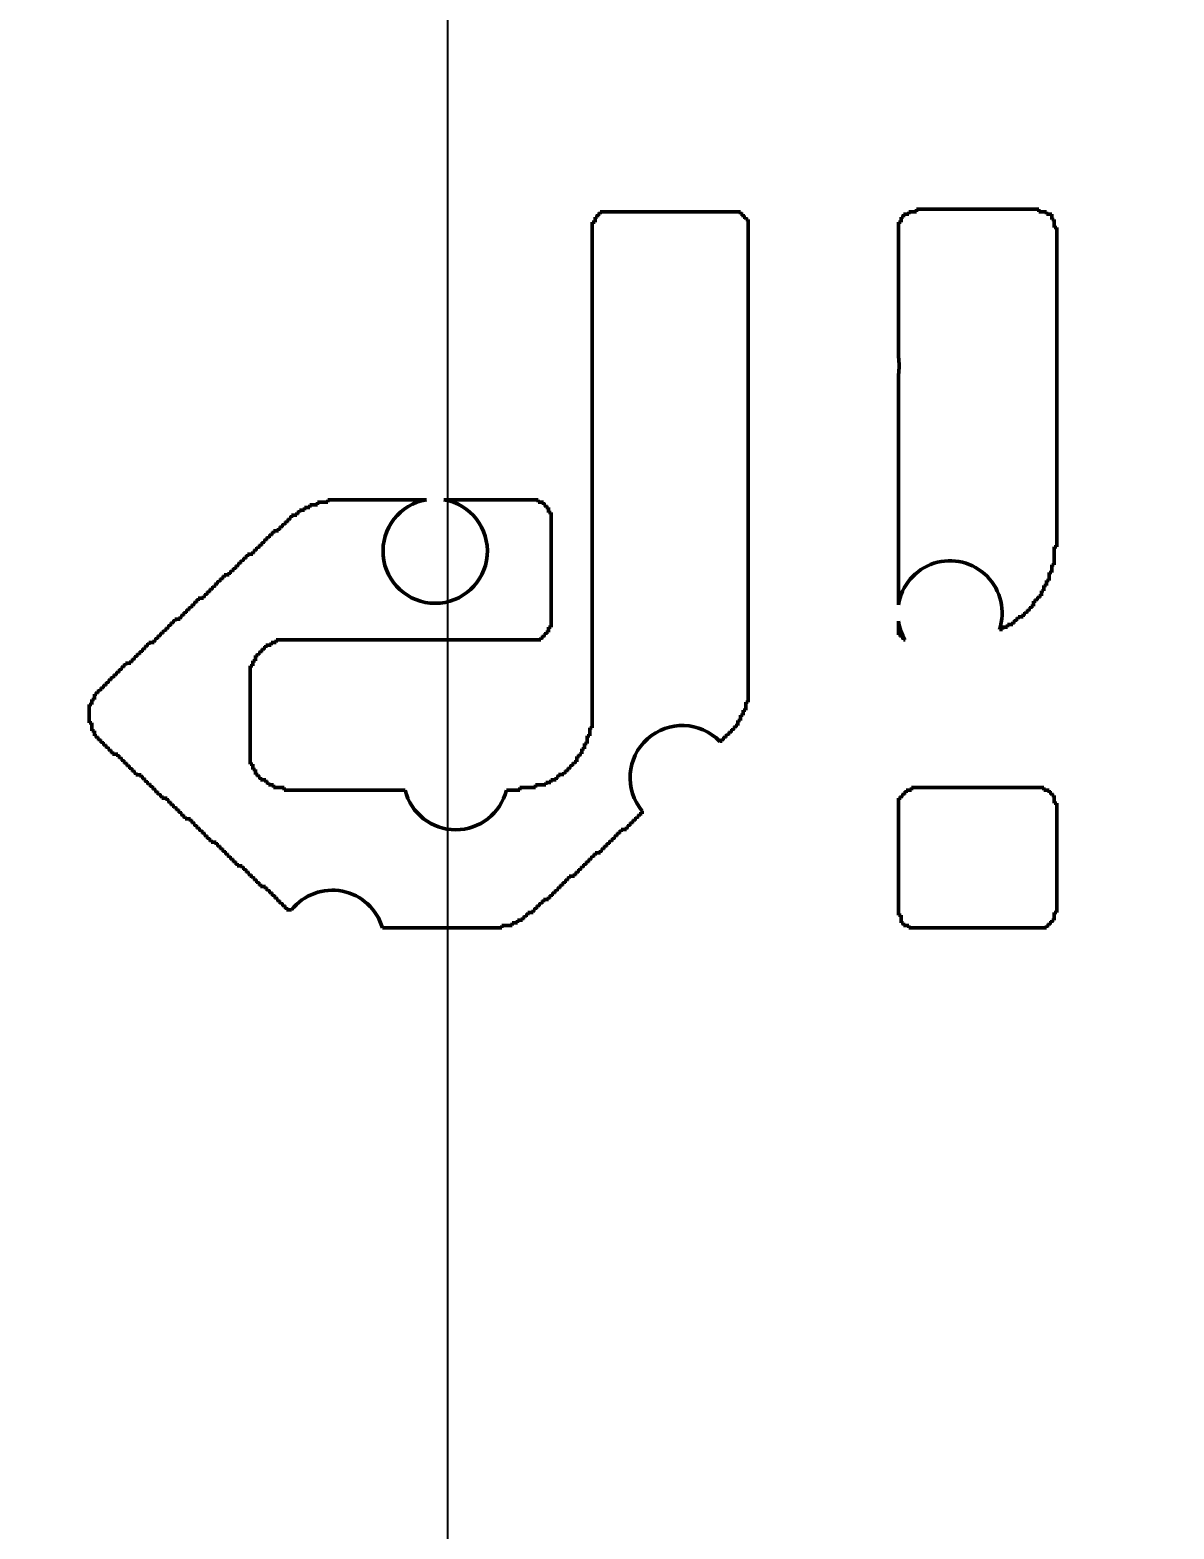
# Model space of a CAD drawing. Header units: millimetres. Extents: x 22 to 202, y 169 to 282.
# Drawn here: x 114.836 to 117.615, y 202.97 to 206.611 of the extents above; entities that cross this region are included whole.
import ezdxf

# ---------------------------------------------------------------- set-up
doc = ezdxf.new("R2010")
doc.units = ezdxf.units.MM
doc.header["$LTSCALE"] = 0.75
doc.linetypes.add('CENTER2', pattern=[28.575, 19.05, -3.175, 3.175, -3.175])
for name, color, linetype, lineweight in [('FD_Dimensions', 7, 'Continuous', 25), ('Smart Centers', 7, 'CENTER2', 25), ('Visible', 7, 'Continuous', 50)]:
    doc.layers.add(name, color=color, linetype=linetype, lineweight=lineweight)
doc.styles.get("Standard").update_dxf_attribs({"font": 'arial.ttf'})
doc.dimstyles.new('Dim-ISO-25', dxfattribs={"dimtxt": 2.5, "dimasz": 2.5, "dimexe": 1.5, "dimexo": 0, "dimgap": 1, "dimtad": 1, "dimzin": 4, "dimdsep": 46, "dimtxsty": 'Standard', "dimblk": 'OPEN90', "dimcen": 0, "dimazin": 1, "dimtp": 0.1, "dimtm": 0.1, "dimtfac": 0.72, "dimtmove": 0, "dimatfit": 3, "dimfxl": 1, "dimtzin": 4, "dimarcsym": 0})

# ---------------------------------------------------------------- blocks, each defined once
blk = doc.blocks.new('*U21')
at = {"layer": 'Smart Centers', "color": 0, "ltscale": 0.75, "transparency": 16777216}
blk.add_line((0, -19.000016), (0, 19.000016), dxfattribs=at)
blk = doc.blocks.new('_Open90')
at = {"color": 0, "linetype": 'ByBlock', "lineweight": -2}
for p, q in [((-0.5, 0.5), (0, 0)), ((0, 0), (-1, 0)), ((0, 0), (-0.5, -0.5))]:
    blk.add_line(p, q, dxfattribs=at)
blk = doc.blocks.new('*D39')
at = {"layer": 'Defpoints', "color": 0, "transparency": 16777216}
for p in [(91.851481, 219.885579), (39.845512, 191.385202), (126.699789, 191.385202)]:
    blk.add_point(p, dxfattribs=at)
at = {"layer": 'FD_Dimensions', "color": 0, "lineweight": -2, "transparency": 16777216}
for p, q in [((91.851481, 219.885579), (38.345512, 219.885579)), ((39.845512, 217.385579), (39.845512, 193.885202)), ((126.699789, 191.385202), (38.345512, 191.385202))]:
    blk.add_line(p, q, dxfattribs=at)
at = {"layer": 'FD_Dimensions', "color": 0, "lineweight": -2, "transparency": 16777216, "xscale": 2.5, "yscale": 2.5, "zscale": 2.5}
for p, rotation in [((39.845512, 219.885579), 90), ((39.845512, 191.385202), 270)]:
    blk.add_blockref('_Open90', p, dxfattribs=dict(at, rotation=rotation))
at = {"layer": 'FD_Dimensions', "color": 0, "transparency": 16777216, "insert": (37.568245, 204.532394), "char_height": 2.5, "attachment_point": 5, "rotation": 90}
blk.add_mtext('28.50mm', dxfattribs=at)

msp = doc.modelspace()

# ---------------------------------------------------------------- linework, layer by layer
at = {"layer": 'Visible'}
for p, q in [((116.2024, 206.1438), (116.209, 206.1438)), ((116.2024, 204.9155), (116.2024, 206.1438)), ((116.209, 206.1562), (116.2151, 206.1562)), ((116.209, 206.1438), (116.209, 206.1562)), ((116.2151, 206.1628), (116.2215, 206.1628)), ((116.2151, 206.1562), (116.2151, 206.1628)), ((116.2215, 206.1689), (116.5623, 206.1689)), ((116.2215, 206.1628), (116.2215, 206.1689)), ((116.5623, 206.1689), (116.5623, 206.1628)), ((116.5623, 206.1628), (116.5684, 206.1628)), ((116.5684, 206.1628), (116.5684, 206.1562)), ((116.5684, 206.1562), (116.575, 206.1562)), ((116.575, 206.1562), (116.575, 206.1501)), ((116.575, 206.1501), (116.5811, 206.1501)), ((116.5811, 206.1501), (116.5811, 204.9777)), ((116.9459, 206.1438), (116.9522, 206.1438)), ((116.9459, 205.816), (116.9459, 206.1438)), ((116.9522, 206.1562), (116.9586, 206.1562)), ((116.9522, 206.1438), (116.9522, 206.1562)), ((116.9586, 206.1628), (116.971, 206.1628)), ((116.9586, 206.1562), (116.9586, 206.1628)), ((116.971, 206.1689), (116.9901, 206.1689)), ((116.971, 206.1628), (116.971, 206.1689)), ((116.9901, 206.1753), (117.2867, 206.1753)), ((116.9901, 206.1689), (116.9901, 206.1753)), ((117.2867, 206.1753), (117.2867, 206.1689)), ((117.2867, 206.1689), (117.3058, 206.1689)), ((117.3058, 206.1689), (117.3058, 206.1628)), ((117.3058, 206.1628), (117.3182, 206.1628)), ((117.3182, 206.1628), (117.3182, 206.1501)), ((117.3182, 206.1501), (117.3246, 206.1501)), ((117.3246, 206.1501), (117.3246, 206.1311)), ((117.3246, 206.1311), (117.3309, 206.1311)), ((117.3309, 206.1311), (117.3309, 205.3556)), ((116.9459, 205.2142), (116.9459, 205.7736)), ((115.5159, 205.4572), (115.5346, 205.4572)), ((115.5159, 205.4506), (115.5159, 205.4572)), ((115.5346, 205.4633), (115.56, 205.4633)), ((115.5346, 205.4572), (115.5346, 205.4633)), ((115.56, 205.4697), (115.7995, 205.4697)), ((115.56, 205.4633), (115.56, 205.4697)), ((115.8418, 205.4697), (116.0708, 205.4697)), ((116.0708, 205.4697), (116.0708, 205.4633)), ((116.0708, 205.4633), (116.0835, 205.4633)), ((116.0835, 205.4633), (116.0835, 205.4572)), ((116.0835, 205.4572), (116.0896, 205.4572)), ((116.0896, 205.4572), (116.0896, 205.4506)), ((115.4592, 205.4194), (115.4656, 205.4194)), ((115.4592, 205.413), (115.4592, 205.4194)), ((115.4656, 205.4255), (115.4717, 205.4255)), ((115.4656, 205.4194), (115.4656, 205.4255)), ((115.4717, 205.4318), (115.4844, 205.4318)), ((115.4717, 205.4255), (115.4717, 205.4318)), ((115.4844, 205.4382), (115.4907, 205.4382)), ((115.4844, 205.4318), (115.4844, 205.4382)), ((115.4907, 205.4445), (115.5034, 205.4445)), ((115.4907, 205.4382), (115.4907, 205.4445)), ((115.5034, 205.4506), (115.5159, 205.4506)), ((115.5034, 205.4445), (115.5034, 205.4506)), ((116.0896, 205.4506), (116.096, 205.4506)), ((116.096, 205.4506), (116.096, 205.4382)), ((116.096, 205.4382), (116.1023, 205.4382)), ((116.1023, 205.4382), (116.1023, 205.1603)), ((115.415, 205.3815), (115.4214, 205.3815)), ((115.415, 205.3752), (115.415, 205.3815)), ((115.4214, 205.3876), (115.4277, 205.3876)), ((115.4214, 205.3815), (115.4214, 205.3876)), ((115.4277, 205.3942), (115.4404, 205.3942)), ((115.4277, 205.3876), (115.4277, 205.3942)), ((115.4404, 205.4003), (115.4465, 205.4003)), ((115.4404, 205.3942), (115.4404, 205.4003)), ((115.4465, 205.4067), (115.4529, 205.4067)), ((115.4465, 205.4003), (115.4465, 205.4067)), ((115.4529, 205.413), (115.4592, 205.413)), ((115.4529, 205.4067), (115.4529, 205.413)), ((115.3774, 205.3437), (115.3835, 205.3437)), ((115.3774, 205.3373), (115.3774, 205.3437)), ((115.3835, 205.35), (115.3899, 205.35)), ((115.3835, 205.3437), (115.3835, 205.35)), ((115.3899, 205.3564), (115.3962, 205.3564)), ((115.3899, 205.35), (115.3899, 205.3564)), ((115.3962, 205.3625), (115.4026, 205.3625)), ((115.3962, 205.3564), (115.3962, 205.3625)), ((115.4026, 205.3688), (115.4087, 205.3688)), ((115.4026, 205.3625), (115.4026, 205.3688)), ((115.4087, 205.3752), (115.415, 205.3752)), ((115.4087, 205.3688), (115.4087, 205.3752)), ((117.3246, 205.3556), (117.3246, 205.3114)), ((117.3309, 205.3556), (117.3246, 205.3556)), ((115.3396, 205.3122), (115.3457, 205.3122)), ((115.3396, 205.3059), (115.3396, 205.3122)), ((115.3457, 205.3186), (115.352, 205.3186)), ((115.3457, 205.3122), (115.3457, 205.3186)), ((115.352, 205.3246), (115.3584, 205.3246)), ((115.352, 205.3186), (115.352, 205.3246)), ((115.3584, 205.3313), (115.3647, 205.3313)), ((115.3584, 205.3246), (115.3584, 205.3313)), ((115.3647, 205.3373), (115.3774, 205.3373)), ((115.3647, 205.3313), (115.3647, 205.3373)), ((117.3182, 205.3114), (117.3182, 205.2926)), ((117.3246, 205.3114), (117.3182, 205.3114)), ((115.2954, 205.2744), (115.3017, 205.2744)), ((115.2954, 205.2683), (115.2954, 205.2744)), ((115.3017, 205.2807), (115.3078, 205.2807)), ((115.3017, 205.2744), (115.3017, 205.2807)), ((115.3078, 205.2871), (115.3205, 205.2871)), ((115.3078, 205.2807), (115.3078, 205.2871)), ((115.3205, 205.2934), (115.3269, 205.2934)), ((115.3205, 205.2871), (115.3205, 205.2934)), ((115.3269, 205.2995), (115.3332, 205.2995)), ((115.3269, 205.2934), (115.3269, 205.2995)), ((115.3332, 205.3059), (115.3396, 205.3059)), ((115.3332, 205.2995), (115.3332, 205.3059)), ((117.3058, 205.2738), (117.3058, 205.2611)), ((117.3119, 205.2738), (117.3058, 205.2738)), ((117.3119, 205.2926), (117.3119, 205.2738)), ((117.3182, 205.2926), (117.3119, 205.2926)), ((115.2575, 205.2365), (115.2639, 205.2365)), ((115.2575, 205.2304), (115.2575, 205.2365)), ((115.2639, 205.2429), (115.2702, 205.2429)), ((115.2639, 205.2365), (115.2639, 205.2429)), ((115.2702, 205.2492), (115.2766, 205.2492)), ((115.2702, 205.2429), (115.2702, 205.2492)), ((115.2766, 205.2556), (115.2827, 205.2556)), ((115.2766, 205.2492), (115.2766, 205.2556)), ((115.2827, 205.2617), (115.289, 205.2617)), ((115.2827, 205.2556), (115.2827, 205.2617)), ((115.289, 205.2683), (115.2954, 205.2683)), ((115.289, 205.2617), (115.289, 205.2683)), ((117.2867, 205.236), (117.2867, 205.2297)), ((117.2931, 205.236), (117.2867, 205.236)), ((117.2931, 205.2484), (117.2931, 205.236)), ((117.2994, 205.2484), (117.2931, 205.2484)), ((117.2994, 205.2611), (117.2994, 205.2484)), ((117.3058, 205.2611), (117.2994, 205.2611)), ((115.2136, 205.1987), (115.2197, 205.1987)), ((115.2136, 205.1926), (115.2136, 205.1987)), ((115.2197, 205.2053), (115.226, 205.2053)), ((115.2197, 205.1987), (115.2197, 205.2053)), ((115.226, 205.2114), (115.2324, 205.2114)), ((115.226, 205.2053), (115.226, 205.2114)), ((115.2324, 205.2177), (115.2387, 205.2177)), ((115.2324, 205.2114), (115.2324, 205.2177)), ((115.2387, 205.2241), (115.2448, 205.2241)), ((115.2387, 205.2177), (115.2387, 205.2241)), ((115.2448, 205.2304), (115.2575, 205.2304)), ((115.2448, 205.2241), (115.2448, 205.2304)), ((117.2552, 205.1982), (117.2552, 205.1921)), ((117.2616, 205.1982), (117.2552, 205.1982)), ((117.2616, 205.2045), (117.2616, 205.1982)), ((117.2679, 205.2045), (117.2616, 205.2045)), ((117.2679, 205.2109), (117.2679, 205.2045)), ((117.274, 205.2109), (117.2679, 205.2109)), ((117.274, 205.2233), (117.274, 205.2109)), ((117.2806, 205.2233), (117.274, 205.2233)), ((117.2806, 205.2297), (117.2806, 205.2233)), ((117.2867, 205.2297), (117.2806, 205.2297)), ((115.1694, 205.1611), (115.1757, 205.1611)), ((115.1694, 205.1547), (115.1694, 205.1611)), ((115.1757, 205.1674), (115.1818, 205.1674)), ((115.1757, 205.1611), (115.1757, 205.1674)), ((115.1818, 205.1735), (115.1882, 205.1735)), ((115.1818, 205.1674), (115.1818, 205.1735)), ((115.1882, 205.1799), (115.2009, 205.1799)), ((115.1882, 205.1735), (115.1882, 205.1799)), ((115.2009, 205.1862), (115.207, 205.1862)), ((115.2009, 205.1799), (115.2009, 205.1862)), ((115.207, 205.1926), (115.2136, 205.1926)), ((115.207, 205.1862), (115.207, 205.1926)), ((116.096, 205.1603), (116.096, 205.1479)), ((116.1023, 205.1603), (116.096, 205.1603)), ((116.9459, 205.1415), (116.9459, 205.175)), ((117.1986, 205.1603), (117.1986, 205.1542)), ((117.211, 205.1603), (117.1986, 205.1603)), ((117.211, 205.1667), (117.211, 205.1603)), ((117.2237, 205.1667), (117.211, 205.1667)), ((117.2237, 205.173), (117.2237, 205.1667)), ((117.2301, 205.173), (117.2237, 205.173)), ((117.2301, 205.1794), (117.2301, 205.173)), ((117.2364, 205.1794), (117.2301, 205.1794)), ((117.2364, 205.1855), (117.2364, 205.1794)), ((117.2489, 205.1855), (117.2364, 205.1855)), ((117.2489, 205.1921), (117.2489, 205.1855)), ((117.2552, 205.1921), (117.2489, 205.1921)), ((115.1379, 205.1296), (115.144, 205.1296)), ((115.1379, 205.1232), (115.1379, 205.1296)), ((115.144, 205.1357), (115.1506, 205.1357)), ((115.144, 205.1296), (115.144, 205.1357)), ((115.1506, 205.1423), (115.1567, 205.1423)), ((115.1506, 205.1357), (115.1506, 205.1423)), ((115.1567, 205.1484), (115.163, 205.1484)), ((115.1567, 205.1423), (115.1567, 205.1484)), ((115.163, 205.1547), (115.1694, 205.1547)), ((115.163, 205.1484), (115.163, 205.1547)), ((115.4346, 205.1291), (115.4346, 205.1225)), ((116.0772, 205.1291), (115.4346, 205.1291)), ((116.0772, 205.1352), (116.0772, 205.1291)), ((116.0835, 205.1352), (116.0772, 205.1352)), ((116.0835, 205.1415), (116.0835, 205.1352)), ((116.0896, 205.1415), (116.0835, 205.1415)), ((116.0896, 205.1479), (116.0896, 205.1415)), ((116.096, 205.1479), (116.0896, 205.1479)), ((116.9522, 205.1415), (116.9459, 205.1415)), ((116.9522, 205.1352), (116.9522, 205.1415)), ((116.9586, 205.1352), (116.9522, 205.1352)), ((116.9586, 205.1291), (116.9586, 205.1352)), ((116.9626, 205.1291), (116.9586, 205.1291)), ((117.1986, 205.1542), (117.1912, 205.1542)), ((115.0937, 205.0917), (115.1001, 205.0917)), ((115.0937, 205.0854), (115.0937, 205.0917)), ((115.1001, 205.0981), (115.1064, 205.0981)), ((115.1001, 205.0917), (115.1001, 205.0981)), ((115.1064, 205.1044), (115.1128, 205.1044)), ((115.1064, 205.0981), (115.1064, 205.1044)), ((115.1128, 205.1105), (115.1189, 205.1105)), ((115.1128, 205.1044), (115.1128, 205.1105)), ((115.1189, 205.1169), (115.1252, 205.1169)), ((115.1189, 205.1105), (115.1189, 205.1169)), ((115.1252, 205.1232), (115.1379, 205.1232)), ((115.1252, 205.1169), (115.1252, 205.1232)), ((115.384, 205.0912), (115.384, 205.0785)), ((115.3906, 205.0912), (115.384, 205.0912)), ((115.3906, 205.0973), (115.3906, 205.0912)), ((115.3967, 205.0973), (115.3906, 205.0973)), ((115.3967, 205.1037), (115.3967, 205.0973)), ((115.4031, 205.1037), (115.3967, 205.1037)), ((115.4031, 205.11), (115.4031, 205.1037)), ((115.4094, 205.11), (115.4031, 205.11)), ((115.4094, 205.1164), (115.4094, 205.11)), ((115.4219, 205.1164), (115.4094, 205.1164)), ((115.4219, 205.1225), (115.4219, 205.1164)), ((115.4346, 205.1225), (115.4219, 205.1225)), ((115.0498, 205.0539), (115.0559, 205.0539)), ((115.0498, 205.0475), (115.0498, 205.0539)), ((115.0559, 205.0602), (115.0622, 205.0602)), ((115.0559, 205.0539), (115.0559, 205.0602)), ((115.0622, 205.0666), (115.0686, 205.0666)), ((115.0622, 205.0602), (115.0622, 205.0666)), ((115.0686, 205.0727), (115.081, 205.0727)), ((115.0686, 205.0666), (115.0686, 205.0727)), ((115.081, 205.0793), (115.0876, 205.0793)), ((115.081, 205.0727), (115.081, 205.0793)), ((115.0876, 205.0854), (115.0937, 205.0854)), ((115.0876, 205.0793), (115.0876, 205.0854)), ((115.3716, 205.0661), (115.3716, 204.8271)), ((115.3779, 205.0661), (115.3716, 205.0661)), ((115.3779, 205.0785), (115.3779, 205.0661)), ((115.384, 205.0785), (115.3779, 205.0785)), ((115.0119, 205.0163), (115.018, 205.0163)), ((115.0119, 205.0097), (115.0119, 205.0163)), ((115.018, 205.0224), (115.0246, 205.0224)), ((115.018, 205.0163), (115.018, 205.0224)), ((115.0246, 205.0287), (115.0307, 205.0287)), ((115.0246, 205.0224), (115.0246, 205.0287)), ((115.0307, 205.0351), (115.0371, 205.0351)), ((115.0307, 205.0287), (115.0307, 205.0351)), ((115.0371, 205.0414), (115.0434, 205.0414)), ((115.0371, 205.0351), (115.0371, 205.0414)), ((115.0434, 205.0475), (115.0498, 205.0475)), ((115.0434, 205.0414), (115.0434, 205.0475)), ((114.9868, 204.9845), (114.9929, 204.9845)), ((114.9868, 204.9721), (114.9868, 204.9845)), ((114.9929, 204.9972), (114.9992, 204.9972)), ((114.9929, 204.9845), (114.9929, 204.9972)), ((114.9992, 205.0036), (115.0056, 205.0036)), ((114.9992, 204.9972), (114.9992, 205.0036)), ((115.0056, 205.0097), (115.0119, 205.0097)), ((115.0056, 205.0036), (115.0056, 205.0097)), ((114.9804, 204.9721), (114.9868, 204.9721)), ((114.9804, 204.9274), (114.9804, 204.9721)), ((116.5623, 204.9462), (116.5623, 204.9335)), ((116.5684, 204.9462), (116.5623, 204.9462)), ((116.5684, 204.9589), (116.5684, 204.9462)), ((116.575, 204.9589), (116.5684, 204.9589)), ((116.575, 204.9777), (116.575, 204.9589)), ((116.5811, 204.9777), (116.575, 204.9777)), ((114.9868, 204.9274), (114.9804, 204.9274)), ((114.9868, 204.9083), (114.9868, 204.9274)), ((114.9929, 204.9083), (114.9868, 204.9083)), ((114.9929, 204.8959), (114.9929, 204.9083)), ((116.1963, 204.9155), (116.2024, 204.9155)), ((116.1963, 204.8964), (116.1963, 204.9155)), ((116.5372, 204.9083), (116.5372, 204.9022)), ((116.5433, 204.9083), (116.5372, 204.9083)), ((116.5433, 204.9147), (116.5433, 204.9083)), ((116.5496, 204.9147), (116.5433, 204.9147)), ((116.5496, 204.921), (116.5496, 204.9147)), ((116.556, 204.921), (116.5496, 204.921)), ((116.556, 204.9335), (116.556, 204.921)), ((116.5623, 204.9335), (116.556, 204.9335)), ((114.9992, 204.8959), (114.9929, 204.8959)), ((114.9992, 204.8895), (114.9992, 204.8959)), ((115.0056, 204.8895), (114.9992, 204.8895)), ((115.0056, 204.8832), (115.0056, 204.8895)), ((115.0119, 204.8832), (115.0056, 204.8832)), ((115.0119, 204.8768), (115.0119, 204.8832)), ((115.018, 204.8768), (115.0119, 204.8768)), ((115.018, 204.8705), (115.018, 204.8768)), ((115.0246, 204.8705), (115.018, 204.8705)), ((115.0246, 204.8644), (115.0246, 204.8705)), ((116.1836, 204.8776), (116.19, 204.8776)), ((116.1836, 204.8649), (116.1836, 204.8776)), ((116.19, 204.8964), (116.1963, 204.8964)), ((116.19, 204.8776), (116.19, 204.8964)), ((116.512, 204.8832), (116.512, 204.8826)), ((116.5181, 204.8832), (116.512, 204.8832)), ((116.5181, 204.8895), (116.5181, 204.8832)), ((116.5245, 204.8895), (116.5181, 204.8895)), ((116.5245, 204.8959), (116.5245, 204.8895)), ((116.5308, 204.8959), (116.5245, 204.8959)), ((116.5308, 204.9022), (116.5308, 204.8959)), ((116.5372, 204.9022), (116.5308, 204.9022)), ((115.0307, 204.8644), (115.0246, 204.8644)), ((115.0307, 204.858), (115.0307, 204.8644)), ((115.0371, 204.858), (115.0307, 204.858)), ((115.0371, 204.8517), (115.0371, 204.858)), ((115.0498, 204.8517), (115.0371, 204.8517)), ((115.0498, 204.8453), (115.0498, 204.8517)), ((115.0559, 204.8453), (115.0498, 204.8453)), ((115.0559, 204.8393), (115.0559, 204.8453)), ((115.0622, 204.8393), (115.0559, 204.8393)), ((115.0622, 204.8327), (115.0622, 204.8393)), ((115.0686, 204.8327), (115.0622, 204.8327)), ((115.0686, 204.8266), (115.0686, 204.8327)), ((116.1585, 204.8334), (116.1648, 204.8334)), ((116.1585, 204.8271), (116.1585, 204.8334)), ((116.1648, 204.8459), (116.1712, 204.8459)), ((116.1648, 204.8334), (116.1648, 204.8459)), ((116.1712, 204.8525), (116.1773, 204.8525)), ((116.1712, 204.8459), (116.1712, 204.8525)), ((116.1773, 204.8649), (116.1836, 204.8649)), ((116.1773, 204.8525), (116.1773, 204.8649)), ((115.0749, 204.8266), (115.0686, 204.8266)), ((115.0749, 204.8202), (115.0749, 204.8266)), ((115.081, 204.8202), (115.0749, 204.8202)), ((115.081, 204.8139), (115.081, 204.8202)), ((115.0876, 204.8139), (115.081, 204.8139)), ((115.0876, 204.8075), (115.0876, 204.8139)), ((115.0937, 204.8075), (115.0876, 204.8075)), ((115.0937, 204.8014), (115.0937, 204.8075)), ((115.1064, 204.8014), (115.0937, 204.8014)), ((115.1064, 204.7951), (115.1064, 204.8014)), ((115.3716, 204.8271), (115.3779, 204.8271)), ((115.3779, 204.8271), (115.3779, 204.8146)), ((115.3779, 204.8146), (115.384, 204.8146)), ((115.384, 204.8146), (115.384, 204.8019)), ((115.384, 204.8019), (115.3906, 204.8019)), ((115.3906, 204.8019), (115.3906, 204.7956)), ((116.1206, 204.8019), (116.1333, 204.8019)), ((116.1206, 204.7956), (116.1206, 204.8019)), ((116.1333, 204.8083), (116.1394, 204.8083)), ((116.1333, 204.8019), (116.1333, 204.8083)), ((116.1394, 204.8146), (116.146, 204.8146)), ((116.1394, 204.8083), (116.1394, 204.8146)), ((116.146, 204.8207), (116.1521, 204.8207)), ((116.146, 204.8146), (116.146, 204.8207)), ((116.1521, 204.8271), (116.1585, 204.8271)), ((116.1521, 204.8207), (116.1521, 204.8271)), ((115.1128, 204.7951), (115.1064, 204.7951)), ((115.1128, 204.7887), (115.1128, 204.7951)), ((115.1189, 204.7887), (115.1128, 204.7887)), ((115.1189, 204.7824), (115.1189, 204.7887)), ((115.1252, 204.7824), (115.1189, 204.7824)), ((115.1252, 204.7763), (115.1252, 204.7824)), ((115.1316, 204.7763), (115.1252, 204.7763)), ((115.1316, 204.7697), (115.1316, 204.7763)), ((115.1379, 204.7697), (115.1316, 204.7697)), ((115.1379, 204.7636), (115.1379, 204.7697)), ((115.144, 204.7636), (115.1379, 204.7636)), ((115.144, 204.7572), (115.144, 204.7636)), ((115.3906, 204.7956), (115.3967, 204.7956)), ((115.3967, 204.7956), (115.3967, 204.7895)), ((115.3967, 204.7895), (115.4094, 204.7895)), ((115.4094, 204.7895), (115.4094, 204.7829)), ((115.4094, 204.7829), (115.4158, 204.7829)), ((115.4158, 204.7829), (115.4158, 204.7768)), ((115.4158, 204.7768), (115.4282, 204.7768)), ((115.4282, 204.7768), (115.4282, 204.7704)), ((115.4282, 204.7704), (115.4536, 204.7704)), ((115.4536, 204.7704), (115.4536, 204.7641)), ((115.4536, 204.7641), (115.7477, 204.7641)), ((115.9937, 204.7641), (116.0261, 204.7641)), ((116.0261, 204.7704), (116.064, 204.7704)), ((116.0261, 204.7641), (116.0261, 204.7704)), ((116.064, 204.7768), (116.0891, 204.7768)), ((116.064, 204.7704), (116.064, 204.7768)), ((116.0891, 204.7829), (116.1018, 204.7829)), ((116.0891, 204.7768), (116.0891, 204.7829)), ((116.1018, 204.7895), (116.1143, 204.7895)), ((116.1018, 204.7829), (116.1018, 204.7895)), ((116.1143, 204.7956), (116.1206, 204.7956)), ((116.1143, 204.7895), (116.1143, 204.7956)), ((116.9649, 204.7641), (116.9776, 204.7641)), ((116.9649, 204.7577), (116.9649, 204.7641)), ((116.9776, 204.7704), (117.2994, 204.7704)), ((116.9776, 204.7641), (116.9776, 204.7704)), ((117.2994, 204.7704), (117.2994, 204.7641)), ((117.2994, 204.7641), (117.3119, 204.7641)), ((117.3119, 204.7641), (117.3119, 204.7577)), ((115.1506, 204.7572), (115.144, 204.7572)), ((115.1506, 204.7509), (115.1506, 204.7572)), ((115.1567, 204.7509), (115.1506, 204.7509)), ((115.1567, 204.7445), (115.1567, 204.7509)), ((115.1694, 204.7445), (115.1567, 204.7445)), ((115.1694, 204.7384), (115.1694, 204.7445)), ((115.1757, 204.7384), (115.1694, 204.7384)), ((115.1757, 204.7321), (115.1757, 204.7384)), ((115.1818, 204.7321), (115.1757, 204.7321)), ((115.1818, 204.7257), (115.1818, 204.7321)), ((115.1882, 204.7257), (115.1818, 204.7257)), ((115.1882, 204.7194), (115.1882, 204.7257)), ((116.9459, 204.745), (116.9522, 204.745)), ((116.9459, 204.461), (116.9459, 204.745)), ((116.9522, 204.7516), (116.9586, 204.7516)), ((116.9522, 204.745), (116.9522, 204.7516)), ((116.9586, 204.7577), (116.9649, 204.7577)), ((116.9586, 204.7516), (116.9586, 204.7577)), ((117.3119, 204.7577), (117.3182, 204.7577)), ((117.3182, 204.7577), (117.3182, 204.7516)), ((117.3182, 204.7516), (117.3246, 204.7516)), ((117.3246, 204.7516), (117.3246, 204.7326)), ((117.3246, 204.7326), (117.3309, 204.7326)), ((117.3309, 204.7326), (117.3309, 204.4674)), ((115.1945, 204.7194), (115.1882, 204.7194)), ((115.1945, 204.7133), (115.1945, 204.7194)), ((115.2009, 204.7133), (115.1945, 204.7133)), ((115.2009, 204.7067), (115.2009, 204.7133)), ((115.207, 204.7067), (115.2009, 204.7067)), ((115.207, 204.7006), (115.207, 204.7067)), ((115.2136, 204.7006), (115.207, 204.7006)), ((115.2136, 204.6942), (115.2136, 204.7006)), ((115.226, 204.6942), (115.2136, 204.6942)), ((115.226, 204.6879), (115.226, 204.6942)), ((115.2324, 204.6879), (115.226, 204.6879)), ((115.2324, 204.6815), (115.2324, 204.6879)), ((116.2977, 204.6879), (116.2977, 204.6815)), ((116.304, 204.6879), (116.2977, 204.6879)), ((116.304, 204.6942), (116.304, 204.6879)), ((116.3104, 204.6942), (116.304, 204.6942)), ((116.3104, 204.7006), (116.3104, 204.6942)), ((116.3165, 204.7006), (116.3104, 204.7006)), ((116.3165, 204.7067), (116.3165, 204.7006)), ((116.3231, 204.7067), (116.3165, 204.7067)), ((116.3231, 204.7133), (116.3231, 204.7067)), ((116.3236, 204.7133), (116.3231, 204.7133)), ((115.2387, 204.6815), (115.2324, 204.6815)), ((115.2387, 204.6754), (115.2387, 204.6815)), ((115.2448, 204.6754), (115.2387, 204.6754)), ((115.2448, 204.6688), (115.2448, 204.6754)), ((115.2514, 204.6688), (115.2448, 204.6688)), ((115.2514, 204.6627), (115.2514, 204.6688)), ((115.2575, 204.6627), (115.2514, 204.6627)), ((115.2575, 204.6564), (115.2575, 204.6627)), ((115.2639, 204.6564), (115.2575, 204.6564)), ((115.2639, 204.65), (115.2639, 204.6564)), ((116.2598, 204.6564), (116.2598, 204.65)), ((116.2662, 204.6564), (116.2598, 204.6564)), ((116.2662, 204.6627), (116.2662, 204.6564)), ((116.2725, 204.6627), (116.2662, 204.6627)), ((116.2725, 204.6688), (116.2725, 204.6627)), ((116.2852, 204.6688), (116.2725, 204.6688)), ((116.2852, 204.6754), (116.2852, 204.6688)), ((116.2913, 204.6754), (116.2852, 204.6754)), ((116.2913, 204.6815), (116.2913, 204.6754)), ((116.2977, 204.6815), (116.2913, 204.6815)), ((115.2702, 204.65), (115.2639, 204.65)), ((115.2702, 204.6437), (115.2702, 204.65)), ((115.2766, 204.6437), (115.2702, 204.6437)), ((115.2766, 204.6376), (115.2766, 204.6437)), ((115.289, 204.6376), (115.2766, 204.6376)), ((115.289, 204.6312), (115.289, 204.6376)), ((115.2954, 204.6312), (115.289, 204.6312)), ((115.2954, 204.6249), (115.2954, 204.6312)), ((115.3017, 204.6249), (115.2954, 204.6249)), ((115.3017, 204.6185), (115.3017, 204.6249)), ((115.3078, 204.6185), (115.3017, 204.6185)), ((115.3078, 204.6124), (115.3078, 204.6185)), ((116.2222, 204.6185), (116.2222, 204.6124)), ((116.2283, 204.6185), (116.2222, 204.6185)), ((116.2283, 204.6249), (116.2283, 204.6185)), ((116.2347, 204.6249), (116.2283, 204.6249)), ((116.2347, 204.6312), (116.2347, 204.6249)), ((116.241, 204.6312), (116.2347, 204.6312)), ((116.241, 204.6376), (116.241, 204.6312)), ((116.2474, 204.6376), (116.241, 204.6376)), ((116.2474, 204.6437), (116.2474, 204.6376)), ((116.2535, 204.6437), (116.2474, 204.6437)), ((116.2535, 204.65), (116.2535, 204.6437)), ((116.2598, 204.65), (116.2535, 204.65)), ((115.3144, 204.6124), (115.3078, 204.6124)), ((115.3144, 204.6058), (115.3144, 204.6124)), ((115.3205, 204.6058), (115.3144, 204.6058)), ((115.3205, 204.5997), (115.3205, 204.6058)), ((115.3269, 204.5997), (115.3205, 204.5997)), ((115.3269, 204.5934), (115.3269, 204.5997)), ((115.3332, 204.5934), (115.3269, 204.5934)), ((115.3332, 204.587), (115.3332, 204.5934)), ((115.3396, 204.587), (115.3332, 204.587)), ((115.3396, 204.5807), (115.3396, 204.587)), ((115.352, 204.5807), (115.3396, 204.5807)), ((115.352, 204.5746), (115.352, 204.5807)), ((116.178, 204.5807), (116.178, 204.5746)), ((116.1844, 204.5807), (116.178, 204.5807)), ((116.1844, 204.587), (116.1844, 204.5807)), ((116.1905, 204.587), (116.1844, 204.587)), ((116.1905, 204.5934), (116.1905, 204.587)), ((116.1968, 204.5934), (116.1905, 204.5934)), ((116.1968, 204.5997), (116.1968, 204.5934)), ((116.2032, 204.5997), (116.1968, 204.5997)), ((116.2032, 204.6058), (116.2032, 204.5997)), ((116.2095, 204.6058), (116.2032, 204.6058)), ((116.2095, 204.6124), (116.2095, 204.6058)), ((116.2222, 204.6124), (116.2095, 204.6124)), ((115.3584, 204.5746), (115.352, 204.5746)), ((115.3584, 204.5682), (115.3584, 204.5746)), ((115.3647, 204.5682), (115.3584, 204.5682)), ((115.3647, 204.5619), (115.3647, 204.5682)), ((115.3708, 204.5619), (115.3647, 204.5619)), ((115.3708, 204.5555), (115.3708, 204.5619)), ((115.3774, 204.5555), (115.3708, 204.5555)), ((115.3774, 204.5494), (115.3774, 204.5555)), ((115.3835, 204.5494), (115.3774, 204.5494)), ((115.3835, 204.5428), (115.3835, 204.5494)), ((115.3899, 204.5428), (115.3835, 204.5428)), ((115.3899, 204.5367), (115.3899, 204.5428)), ((116.1338, 204.5428), (116.1338, 204.5367)), ((116.1402, 204.5428), (116.1338, 204.5428)), ((116.1402, 204.5494), (116.1402, 204.5428)), ((116.1465, 204.5494), (116.1402, 204.5494)), ((116.1465, 204.5555), (116.1465, 204.5494)), ((116.1592, 204.5555), (116.1465, 204.5555)), ((116.1592, 204.5619), (116.1592, 204.5555)), ((116.1653, 204.5619), (116.1592, 204.5619)), ((116.1653, 204.5682), (116.1653, 204.5619)), ((116.1717, 204.5682), (116.1653, 204.5682)), ((116.1717, 204.5746), (116.1717, 204.5682)), ((116.178, 204.5746), (116.1717, 204.5746)), ((115.3962, 204.5367), (115.3899, 204.5367)), ((115.3962, 204.5304), (115.3962, 204.5367)), ((115.4087, 204.5304), (115.3962, 204.5304)), ((115.4087, 204.524), (115.4087, 204.5304)), ((115.415, 204.524), (115.4087, 204.524)), ((115.415, 204.5177), (115.415, 204.524)), ((115.4214, 204.5177), (115.415, 204.5177)), ((115.4214, 204.5116), (115.4214, 204.5177)), ((115.4277, 204.5116), (115.4214, 204.5116)), ((115.4277, 204.5052), (115.4277, 204.5116)), ((115.4341, 204.5052), (115.4277, 204.5052)), ((115.4341, 204.4989), (115.4341, 204.5052)), ((116.096, 204.5052), (116.096, 204.4989)), ((116.1023, 204.5052), (116.096, 204.5052)), ((116.1023, 204.5116), (116.1023, 204.5052)), ((116.1087, 204.5116), (116.1023, 204.5116)), ((116.1087, 204.5177), (116.1087, 204.5116)), ((116.115, 204.5177), (116.1087, 204.5177)), ((116.115, 204.524), (116.115, 204.5177)), ((116.1214, 204.524), (116.115, 204.524)), ((116.1214, 204.5304), (116.1214, 204.524)), ((116.1275, 204.5304), (116.1214, 204.5304)), ((116.1275, 204.5367), (116.1275, 204.5304)), ((116.1338, 204.5367), (116.1275, 204.5367)), ((115.4404, 204.4989), (115.4341, 204.4989)), ((115.4404, 204.4925), (115.4404, 204.4989)), ((115.4465, 204.4925), (115.4404, 204.4925)), ((115.4465, 204.4864), (115.4465, 204.4925)), ((115.4529, 204.4864), (115.4465, 204.4864)), ((115.4529, 204.4798), (115.4529, 204.4864)), ((115.4592, 204.4798), (115.4529, 204.4798)), ((115.4592, 204.4737), (115.4592, 204.4798)), ((115.4717, 204.4737), (115.4592, 204.4737)), ((115.4717, 204.4736), (115.4717, 204.4737)), ((116.0584, 204.4737), (116.0584, 204.4674)), ((116.0645, 204.4737), (116.0584, 204.4737)), ((116.0645, 204.4798), (116.0645, 204.4737)), ((116.0708, 204.4798), (116.0645, 204.4798)), ((116.0708, 204.4864), (116.0708, 204.4798)), ((116.0772, 204.4864), (116.0708, 204.4864)), ((116.0772, 204.4925), (116.0772, 204.4864)), ((116.0835, 204.4925), (116.0772, 204.4925)), ((116.0835, 204.4989), (116.0835, 204.4925)), ((116.096, 204.4989), (116.0835, 204.4989)), ((115.9827, 204.4359), (115.9827, 204.4296)), ((116.0079, 204.4359), (115.9827, 204.4359)), ((116.0079, 204.4423), (116.0079, 204.4359)), ((116.0206, 204.4423), (116.0079, 204.4423)), ((116.0206, 204.4486), (116.0206, 204.4423)), ((116.033, 204.4486), (116.0206, 204.4486)), ((116.033, 204.4547), (116.033, 204.4486)), ((116.0393, 204.4547), (116.033, 204.4547)), ((116.0393, 204.461), (116.0393, 204.4547)), ((116.0457, 204.461), (116.0393, 204.461)), ((116.0457, 204.4674), (116.0457, 204.461)), ((116.0584, 204.4674), (116.0457, 204.4674)), ((116.9522, 204.461), (116.9459, 204.461)), ((116.9522, 204.4423), (116.9522, 204.461)), ((116.9586, 204.4423), (116.9522, 204.4423)), ((116.9586, 204.4359), (116.9586, 204.4423)), ((116.971, 204.4359), (116.9586, 204.4359)), ((116.971, 204.4296), (116.971, 204.4359)), ((117.3058, 204.4359), (117.3058, 204.4296)), ((117.3119, 204.4359), (117.3058, 204.4359)), ((117.3119, 204.4423), (117.3119, 204.4359)), ((117.3182, 204.4423), (117.3119, 204.4423)), ((117.3182, 204.4486), (117.3182, 204.4423)), ((117.3246, 204.4486), (117.3182, 204.4486)), ((117.3246, 204.4674), (117.3246, 204.4486)), ((117.3309, 204.4674), (117.3246, 204.4674)), ((115.9827, 204.4296), (115.6925, 204.4296)), ((117.3058, 204.4296), (116.971, 204.4296))]:
    msp.add_line(p, q, dxfattribs=at)
for centre, radius, start, end in [((116.8209, 205.7948), 0.1268, 350.3933, 9.6067), ((115.8207, 205.3447), 0.1267, 99.6084, 80.3916), ((117.0711, 205.1946), 0.1267, 341.4195, 171.1064), ((117.0712, 205.1946), 0.1268, 188.9012, 211.1281), ((116.4209, 204.7946), 0.1267, 43.9912, 219.8878), ((115.8707, 204.7946), 0.1267, 193.9148, 346.0852), ((115.5707, 204.3945), 0.1267, 16.0542, 141.4041)]:
    msp.add_arc(centre, radius, start, end, dxfattribs=at)

# ---------------------------------------------------------------- block references
at = {"layer": 'Smart Centers', "ltscale": 0.75}
msp.add_blockref('*U21', (115.8515, 219.8856), dxfattribs=at)

# ---------------------------------------------------------------- dimensions: what is measured, and where the dimension line sits
at = {"layer": 'FD_Dimensions'}
dim = msp.add_linear_dim(base=(39.8455, 191.3852), p1=(91.8515, 219.8856), p2=(126.6998, 191.3852), angle=90, dimstyle='Dim-ISO-25', override={"dimlfac": 1, "dimpost": 'mm'}, dxfattribs=at)
dim.commit()
dim.dimension.update_dxf_attribs({"geometry": '*D39', "text_midpoint": (39.8455, 204.5324), "dimtype": 160})

doc.saveas('drawing.dxf')
